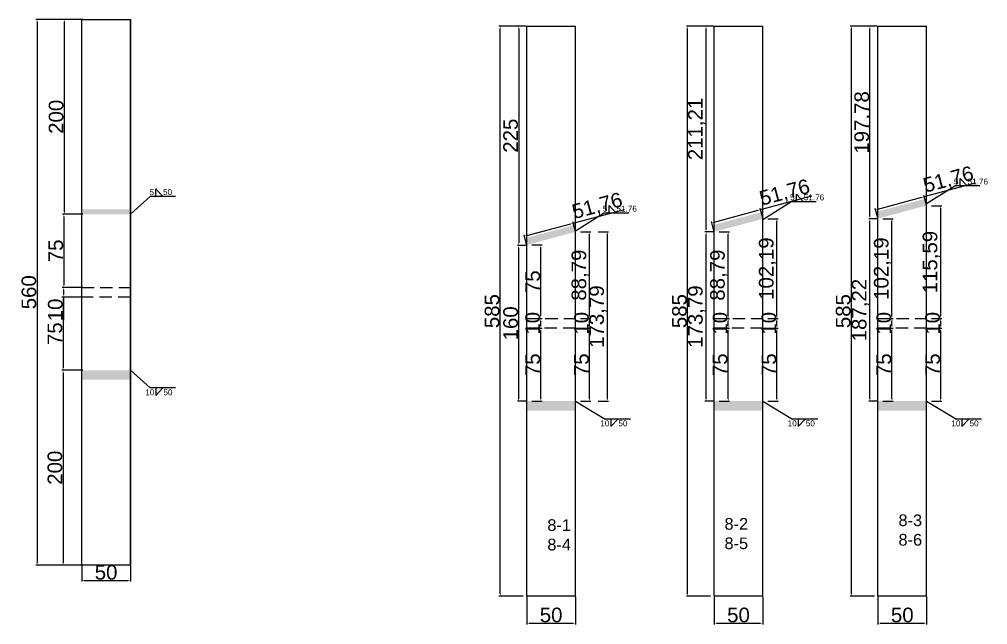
# Model space of a CAD drawing. Header units: millimetres. Extents: x 9380 to 24185, y -971 to 4358.
# Drawn here: x 15686 to 16679, y -308 to 313 of the extents above; entities that cross this region are included whole.
import ezdxf

# ---------------------------------------------------------------- set-up
doc = ezdxf.new("R2010")
doc.units = ezdxf.units.MM
doc.linetypes.add('DASHED', pattern=[19.05, 12.7, -6.35])
for name, color, linetype in [('尺寸标注', 6, 'Continuous'), ('标号', 4, 'Continuous'), ('焊缝', 250, 'Continuous')]:
    doc.layers.add(name, color=color, linetype=linetype)
doc.styles.get("Standard").update_dxf_attribs({"font": 'arial.ttf'})
doc.dimstyles.new('ISO-25-JHF', dxfattribs={"dimtxt": 15, "dimasz": 2.5, "dimexe": 1.25, "dimexo": 0.625, "dimtad": 1, "dimtxsty": 'Standard', "dimcen": 2.5, "dimadec": 0, "dimazin": 0, "dimtfac": 1, "dimtmove": 0, "dimatfit": 3, "dimfxl": 0, "dimarcsym": 0})

# ---------------------------------------------------------------- blocks, each defined once
blk = doc.blocks.new('*D801')
at = {"layer": 'Defpoints', "color": 0, "transparency": 16777216}
for p in [(15752.18, 313.27), (15732.43, 113.27), (15752.18, 113.27)]:
    blk.add_point(p, dxfattribs=at)
at = {"layer": '尺寸标注', "color": 0, "lineweight": -2, "transparency": 16777216}
for p, q in [((15751.55, 313.27), (15731.18, 313.27)), ((15732.43, 310.77), (15732.43, 115.77)), ((15751.55, 113.27), (15731.18, 113.27))]:
    blk.add_line(p, q, dxfattribs=at)
at = {"layer": '尺寸标注', "color": 0, "transparency": 16777216}
for points in [[(15732.02, 310.77), (15732.85, 310.77), (15732.43, 313.27)], [(15732.02, 115.77), (15732.85, 115.77), (15732.43, 113.27)]]:
    blk.add_solid(points, dxfattribs=at)
at = {"layer": '尺寸标注', "color": 0, "transparency": 16777216, "insert": (15724.15, 213.27), "char_height": 15, "attachment_point": 5, "rotation": 90}
blk.add_mtext('200', dxfattribs=at)
blk = doc.blocks.new('*D802')
at = {"layer": 'Defpoints', "color": 0, "transparency": 16777216}
for p in [(15752.18, 113.27), (15732.02, 38.27), (15752.18, 38.27)]:
    blk.add_point(p, dxfattribs=at)
at = {"layer": '尺寸标注', "color": 0, "lineweight": -2, "transparency": 16777216}
for p, q in [((15751.55, 113.27), (15730.77, 113.27)), ((15732.02, 110.77), (15732.02, 40.77)), ((15751.55, 38.27), (15730.77, 38.27))]:
    blk.add_line(p, q, dxfattribs=at)
at = {"layer": '尺寸标注', "color": 0, "transparency": 16777216}
for points in [[(15731.6, 110.77), (15732.43, 110.77), (15732.02, 113.27)], [(15731.6, 40.77), (15732.43, 40.77), (15732.02, 38.27)]]:
    blk.add_solid(points, dxfattribs=at)
at = {"layer": '尺寸标注', "color": 0, "transparency": 16777216, "insert": (15723.76, 75.77), "char_height": 15, "attachment_point": 5, "rotation": 90}
blk.add_mtext('75', dxfattribs=at)
blk = doc.blocks.new('*D803')
at = {"layer": 'Defpoints', "color": 0, "transparency": 16777216}
for p in [(15752.18, 38.27), (15731.6, 28.27), (15752.18, 28.27)]:
    blk.add_point(p, dxfattribs=at)
at = {"layer": '尺寸标注', "color": 0, "lineweight": -2, "transparency": 16777216}
for p, q in [((15751.55, 38.27), (15730.35, 38.27)), ((15731.6, 35.77), (15731.6, 30.77)), ((15751.55, 28.27), (15730.35, 28.27)), ((15731.6, 28.27), (15731.6, 4.49))]:
    blk.add_line(p, q, dxfattribs=at)
at = {"layer": '尺寸标注', "color": 0, "transparency": 16777216}
for points in [[(15731.18, 35.77), (15732.02, 35.77), (15731.6, 38.27)], [(15731.18, 30.77), (15732.02, 30.77), (15731.6, 28.27)]]:
    blk.add_solid(points, dxfattribs=at)
at = {"layer": '尺寸标注', "color": 0, "transparency": 16777216, "insert": (15723.32, 15.13), "char_height": 15, "attachment_point": 5, "rotation": 90}
blk.add_mtext('10', dxfattribs=at)
blk = doc.blocks.new('*D804')
at = {"layer": 'Defpoints', "color": 0, "transparency": 16777216}
for p in [(15752.18, 28.27), (15731.18, -46.73), (15752.18, -46.73)]:
    blk.add_point(p, dxfattribs=at)
at = {"layer": '尺寸标注', "color": 0, "lineweight": -2, "transparency": 16777216}
for p, q in [((15751.55, 28.27), (15729.93, 28.27)), ((15731.18, 25.77), (15731.18, -44.23)), ((15751.55, -46.73), (15729.93, -46.73))]:
    blk.add_line(p, q, dxfattribs=at)
at = {"layer": '尺寸标注', "color": 0, "transparency": 16777216}
for points in [[(15730.77, 25.77), (15731.6, 25.77), (15731.18, 28.27)], [(15730.77, -44.23), (15731.6, -44.23), (15731.18, -46.73)]]:
    blk.add_solid(points, dxfattribs=at)
at = {"layer": '尺寸标注', "color": 0, "transparency": 16777216, "insert": (15722.93, -9.23), "char_height": 15, "attachment_point": 5, "rotation": 90}
blk.add_mtext('75', dxfattribs=at)
blk = doc.blocks.new('*D805')
at = {"layer": 'Defpoints', "color": 0, "transparency": 16777216}
for p in [(15752.18, -46.73), (15731.18, -246.73), (15752.18, -246.73)]:
    blk.add_point(p, dxfattribs=at)
at = {"layer": '尺寸标注', "color": 0, "lineweight": -2, "transparency": 16777216}
for p, q in [((15751.55, -46.73), (15729.93, -46.73)), ((15731.18, -49.23), (15731.18, -244.23)), ((15751.55, -246.73), (15729.93, -246.73))]:
    blk.add_line(p, q, dxfattribs=at)
at = {"layer": '尺寸标注', "color": 0, "transparency": 16777216}
for points in [[(15730.77, -49.23), (15731.6, -49.23), (15731.18, -46.73)], [(15730.77, -244.23), (15731.6, -244.23), (15731.18, -246.73)]]:
    blk.add_solid(points, dxfattribs=at)
at = {"layer": '尺寸标注', "color": 0, "transparency": 16777216, "insert": (15722.9, -146.73), "char_height": 15, "attachment_point": 5, "rotation": 90}
blk.add_mtext('200', dxfattribs=at)
blk = doc.blocks.new('*D806')
at = {"layer": 'Defpoints', "color": 0, "transparency": 16777216}
for p in [(15752.18, 313.27), (15704.53, -246.73), (15752.18, -246.73)]:
    blk.add_point(p, dxfattribs=at)
at = {"layer": '尺寸标注', "color": 0, "lineweight": -2, "transparency": 16777216}
for p, q in [((15751.55, 313.27), (15703.28, 313.27)), ((15704.53, 310.77), (15704.53, -244.23)), ((15751.55, -246.73), (15703.28, -246.73))]:
    blk.add_line(p, q, dxfattribs=at)
at = {"layer": '尺寸标注', "color": 0, "transparency": 16777216}
for points in [[(15704.12, 310.77), (15704.95, 310.77), (15704.53, 313.27)], [(15704.12, -244.23), (15704.95, -244.23), (15704.53, -246.73)]]:
    blk.add_solid(points, dxfattribs=at)
at = {"layer": '尺寸标注', "color": 0, "transparency": 16777216, "insert": (15696.25, 33.27), "char_height": 15, "attachment_point": 5, "rotation": 90}
blk.add_mtext('560', dxfattribs=at)
blk = doc.blocks.new('*D807')
at = {"layer": 'Defpoints', "color": 0, "transparency": 16777216}
for p in [(15750.3, -246.73), (15800.3, -246.73), (15800.3, -262.37)]:
    blk.add_point(p, dxfattribs=at)
at = {"layer": '尺寸标注', "color": 0, "lineweight": -2, "transparency": 16777216}
for p, q in [((15750.3, -247.36), (15750.3, -263.62)), ((15800.3, -247.36), (15800.3, -263.62)), ((15752.8, -262.37), (15797.8, -262.37))]:
    blk.add_line(p, q, dxfattribs=at)
at = {"layer": '尺寸标注', "color": 0, "transparency": 16777216}
for points in [[(15752.8, -261.95), (15752.8, -262.79), (15750.3, -262.37)], [(15797.8, -261.95), (15797.8, -262.79), (15800.3, -262.37)]]:
    blk.add_solid(points, dxfattribs=at)
at = {"layer": '尺寸标注', "color": 0, "transparency": 16777216, "insert": (15775.3, -254.09), "char_height": 15, "attachment_point": 5}
blk.add_mtext('50', dxfattribs=at)
blk = doc.blocks.new('*D811')
at = {"layer": 'Defpoints', "color": 0, "transparency": 16777216}
for p in [(16453.06, 108.62), (16463.07, 108.62), (16453.06, 6.43)]:
    blk.add_point(p, dxfattribs=at)
at = {"layer": '尺寸标注', "color": 0, "lineweight": -2, "transparency": 16777216}
for p, q in [((16453.69, 108.62), (16464.32, 108.62)), ((16463.07, 8.93), (16463.07, 106.12)), ((16453.69, 6.43), (16464.32, 6.43))]:
    blk.add_line(p, q, dxfattribs=at)
at = {"layer": '尺寸标注', "color": 0, "transparency": 16777216}
for points in [[(16462.65, 106.12), (16463.49, 106.12), (16463.07, 108.62)], [(16462.65, 8.93), (16463.49, 8.93), (16463.07, 6.43)]]:
    blk.add_solid(points, dxfattribs=at)
at = {"layer": '尺寸标注', "color": 0, "transparency": 16777216, "insert": (16453.43, 57.52), "char_height": 15, "attachment_point": 5, "rotation": 90}
blk.add_mtext('102,19', dxfattribs=at)
blk = doc.blocks.new('*D812')
at = {"layer": 'Defpoints', "color": 0, "transparency": 16777216}
for p in [(16206.54, -278.57), (16256.54, -278.57), (16256.54, -306.16)]:
    blk.add_point(p, dxfattribs=at)
at = {"layer": '尺寸标注', "color": 0, "lineweight": -2, "transparency": 16777216}
for p, q in [((16206.54, -279.2), (16206.54, -307.41)), ((16256.54, -279.2), (16256.54, -307.41)), ((16209.04, -306.16), (16254.04, -306.16))]:
    blk.add_line(p, q, dxfattribs=at)
at = {"layer": '尺寸标注', "color": 0, "transparency": 16777216}
for points in [[(16209.04, -305.75), (16209.04, -306.58), (16206.54, -306.16)], [(16254.04, -305.75), (16254.04, -306.58), (16256.54, -306.16)]]:
    blk.add_solid(points, dxfattribs=at)
at = {"layer": '尺寸标注', "color": 0, "transparency": 16777216, "insert": (16231.54, -297.88), "char_height": 15, "attachment_point": 5}
blk.add_mtext('50', dxfattribs=at)
blk = doc.blocks.new('*D813')
at = {"layer": 'Defpoints', "color": 0, "transparency": 16777216}
for p in [(16179.34, 306.43), (16203.6, 306.43), (16203.6, -278.57)]:
    blk.add_point(p, dxfattribs=at)
at = {"layer": '尺寸标注', "color": 0, "lineweight": -2, "transparency": 16777216}
for p, q in [((16202.98, 306.43), (16178.09, 306.43)), ((16179.34, -276.07), (16179.34, 303.93)), ((16202.98, -278.57), (16178.09, -278.57))]:
    blk.add_line(p, q, dxfattribs=at)
at = {"layer": '尺寸标注', "color": 0, "transparency": 16777216}
for points in [[(16178.93, 303.93), (16179.76, 303.93), (16179.34, 306.43)], [(16178.93, -276.07), (16179.76, -276.07), (16179.34, -278.57)]]:
    blk.add_solid(points, dxfattribs=at)
at = {"layer": '尺寸标注', "color": 0, "transparency": 16777216, "insert": (16171.06, 13.93), "char_height": 15, "attachment_point": 5, "rotation": 90}
blk.add_mtext('585', dxfattribs=at)
blk = doc.blocks.new('*D814')
at = {"layer": 'Defpoints', "color": 0, "transparency": 16777216}
for p in [(16210.98, 81.83), (16220.99, 81.83), (16210.98, 6.43)]:
    blk.add_point(p, dxfattribs=at)
at = {"layer": '尺寸标注', "color": 0, "lineweight": -2, "transparency": 16777216}
for p, q in [((16211.6, 81.83), (16222.24, 81.83)), ((16220.99, 8.93), (16220.99, 79.33)), ((16211.6, 6.43), (16222.24, 6.43))]:
    blk.add_line(p, q, dxfattribs=at)
at = {"layer": '尺寸标注', "color": 0, "transparency": 16777216}
for points in [[(16220.57, 79.33), (16221.41, 79.33), (16220.99, 81.83)], [(16220.57, 8.93), (16221.41, 8.93), (16220.99, 6.43)]]:
    blk.add_solid(points, dxfattribs=at)
at = {"layer": '尺寸标注', "color": 0, "transparency": 16777216, "insert": (16212.74, 44.13), "char_height": 15, "attachment_point": 5, "rotation": 90}
blk.add_mtext('75', dxfattribs=at)
blk = doc.blocks.new('*D815')
at = {"layer": 'Defpoints', "color": 0, "transparency": 16777216}
for p in [(16260.98, 95.22), (16270.99, 95.22), (16260.98, 6.43)]:
    blk.add_point(p, dxfattribs=at)
at = {"layer": '尺寸标注', "color": 0, "lineweight": -2, "transparency": 16777216}
for p, q in [((16261.6, 95.22), (16272.24, 95.22)), ((16270.99, 8.93), (16270.99, 92.72)), ((16261.6, 6.43), (16272.24, 6.43))]:
    blk.add_line(p, q, dxfattribs=at)
at = {"layer": '尺寸标注', "color": 0, "transparency": 16777216}
for points in [[(16270.57, 92.72), (16271.41, 92.72), (16270.99, 95.22)], [(16270.57, 8.93), (16271.41, 8.93), (16270.99, 6.43)]]:
    blk.add_solid(points, dxfattribs=at)
at = {"layer": '尺寸标注', "color": 0, "transparency": 16777216, "insert": (16261.35, 50.83), "char_height": 15, "attachment_point": 5, "rotation": 90}
blk.add_mtext('88,79', dxfattribs=at)
blk = doc.blocks.new('*D816')
at = {"layer": 'Defpoints', "color": 0, "transparency": 16777216}
for p in [(16254.11, 104.29), (16256.54, 95.22), (16206.54, 81.83)]:
    blk.add_point(p, dxfattribs=at)
at = {"layer": '尺寸标注', "color": 0, "lineweight": -2, "transparency": 16777216}
for p, q in [((16254.11, 104.29), (16306.61, 118.36)), ((16206.52, 91.54), (16251.69, 103.64)), ((16256.38, 95.83), (16253.78, 105.5)), ((16206.38, 82.43), (16203.78, 92.1))]:
    blk.add_line(p, q, dxfattribs=at)
at = {"layer": '尺寸标注', "color": 0, "transparency": 16777216}
for points in [[(16251.59, 104.05), (16251.8, 103.24), (16254.11, 104.29)], [(16206.42, 91.94), (16206.63, 91.14), (16204.11, 90.89)]]:
    blk.add_solid(points, dxfattribs=at)
at = {"layer": '尺寸标注', "color": 0, "transparency": 16777216, "insert": (16279.07, 120.96), "char_height": 15, "attachment_point": 5, "rotation": 15}
blk.add_mtext('51,76', dxfattribs=at)
blk = doc.blocks.new('*D817')
at = {"layer": 'Defpoints', "color": 0, "transparency": 16777216}
for p in [(16210.98, -3.57), (16220.99, -3.57), (16210.98, -78.57)]:
    blk.add_point(p, dxfattribs=at)
at = {"layer": '尺寸标注', "color": 0, "lineweight": -2, "transparency": 16777216}
for p, q in [((16211.6, -3.57), (16222.24, -3.57)), ((16220.99, -76.07), (16220.99, -6.07)), ((16211.6, -78.57), (16222.24, -78.57))]:
    blk.add_line(p, q, dxfattribs=at)
at = {"layer": '尺寸标注', "color": 0, "transparency": 16777216}
for points in [[(16220.57, -6.07), (16221.41, -6.07), (16220.99, -3.57)], [(16220.57, -76.07), (16221.41, -76.07), (16220.99, -78.57)]]:
    blk.add_solid(points, dxfattribs=at)
at = {"layer": '尺寸标注', "color": 0, "transparency": 16777216, "insert": (16212.74, -41.07), "char_height": 15, "attachment_point": 5, "rotation": 90}
blk.add_mtext('75', dxfattribs=at)
blk = doc.blocks.new('*D818')
at = {"layer": 'Defpoints', "color": 0, "transparency": 16777216}
for p in [(16210.98, 6.43), (16220.99, 6.43), (16210.98, -3.57)]:
    blk.add_point(p, dxfattribs=at)
at = {"layer": '尺寸标注', "color": 0, "lineweight": -2, "transparency": 16777216}
for p, q in [((16211.6, 6.43), (16222.24, 6.43)), ((16220.99, -1.07), (16220.99, 3.93)), ((16211.6, -3.57), (16222.24, -3.57))]:
    blk.add_line(p, q, dxfattribs=at)
at = {"layer": '尺寸标注', "color": 0, "transparency": 16777216}
for points in [[(16220.57, 3.93), (16221.41, 3.93), (16220.99, 6.43)], [(16220.57, -1.07), (16221.41, -1.07), (16220.99, -3.57)]]:
    blk.add_solid(points, dxfattribs=at)
at = {"layer": '尺寸标注', "color": 0, "transparency": 16777216, "insert": (16212.7, 1.43), "char_height": 15, "attachment_point": 5, "rotation": 90}
blk.add_mtext('10', dxfattribs=at)
blk = doc.blocks.new('*D819')
at = {"layer": 'Defpoints', "color": 0, "transparency": 16777216}
for p in [(16260.98, -3.57), (16270.99, -3.57), (16260.98, -78.57)]:
    blk.add_point(p, dxfattribs=at)
at = {"layer": '尺寸标注', "color": 0, "lineweight": -2, "transparency": 16777216}
for p, q in [((16261.6, -3.57), (16272.24, -3.57)), ((16270.99, -76.07), (16270.99, -6.07)), ((16261.6, -78.57), (16272.24, -78.57))]:
    blk.add_line(p, q, dxfattribs=at)
at = {"layer": '尺寸标注', "color": 0, "transparency": 16777216}
for points in [[(16270.57, -6.07), (16271.41, -6.07), (16270.99, -3.57)], [(16270.57, -76.07), (16271.41, -76.07), (16270.99, -78.57)]]:
    blk.add_solid(points, dxfattribs=at)
at = {"layer": '尺寸标注', "color": 0, "transparency": 16777216, "insert": (16262.74, -41.07), "char_height": 15, "attachment_point": 5, "rotation": 90}
blk.add_mtext('75', dxfattribs=at)
blk = doc.blocks.new('*D820')
at = {"layer": 'Defpoints', "color": 0, "transparency": 16777216}
for p in [(16260.98, 6.43), (16270.99, 6.43), (16260.98, -3.57)]:
    blk.add_point(p, dxfattribs=at)
at = {"layer": '尺寸标注', "color": 0, "lineweight": -2, "transparency": 16777216}
for p, q in [((16261.6, 6.43), (16272.24, 6.43)), ((16270.99, -1.07), (16270.99, 3.93)), ((16261.6, -3.57), (16272.24, -3.57))]:
    blk.add_line(p, q, dxfattribs=at)
at = {"layer": '尺寸标注', "color": 0, "transparency": 16777216}
for points in [[(16270.57, 3.93), (16271.41, 3.93), (16270.99, 6.43)], [(16270.57, -1.07), (16271.41, -1.07), (16270.99, -3.57)]]:
    blk.add_solid(points, dxfattribs=at)
at = {"layer": '尺寸标注', "color": 0, "transparency": 16777216, "insert": (16262.7, 1.43), "char_height": 15, "attachment_point": 5, "rotation": 90}
blk.add_mtext('10', dxfattribs=at)
blk = doc.blocks.new('*D955')
at = {"layer": 'Defpoints', "color": 0, "transparency": 16777216}
for p in [(16206.54, 306.43), (16198.36, 81.4), (16206.54, 81.4)]:
    blk.add_point(p, dxfattribs=at)
at = {"layer": '尺寸标注', "color": 0, "lineweight": -2, "transparency": 16777216}
for p, q in [((16205.91, 306.43), (16197.11, 306.43)), ((16198.36, 303.93), (16198.36, 83.9)), ((16205.91, 81.4), (16197.11, 81.4))]:
    blk.add_line(p, q, dxfattribs=at)
at = {"layer": '尺寸标注', "color": 0, "transparency": 16777216}
for points in [[(16197.94, 303.93), (16198.78, 303.93), (16198.36, 306.43)], [(16197.94, 83.9), (16198.78, 83.9), (16198.36, 81.4)]]:
    blk.add_solid(points, dxfattribs=at)
at = {"layer": '尺寸标注', "color": 0, "transparency": 16777216, "insert": (16190.08, 193.91), "char_height": 15, "attachment_point": 5, "rotation": 90}
blk.add_mtext('225', dxfattribs=at)
blk = doc.blocks.new('*D821')
at = {"layer": 'Defpoints', "color": 0, "transparency": 16777216}
for p in [(16198.36, 81.4), (16206.54, 81.4), (16206.54, -78.6)]:
    blk.add_point(p, dxfattribs=at)
at = {"layer": '尺寸标注', "color": 0, "lineweight": -2, "transparency": 16777216}
for p, q in [((16205.91, 81.4), (16197.11, 81.4)), ((16198.36, -76.1), (16198.36, 78.9)), ((16205.91, -78.6), (16197.11, -78.6))]:
    blk.add_line(p, q, dxfattribs=at)
at = {"layer": '尺寸标注', "color": 0, "transparency": 16777216}
for points in [[(16197.94, 78.9), (16198.78, 78.9), (16198.36, 81.4)], [(16197.94, -76.1), (16198.78, -76.1), (16198.36, -78.6)]]:
    blk.add_solid(points, dxfattribs=at)
at = {"layer": '尺寸标注', "color": 0, "transparency": 16777216, "insert": (16190.08, 1.4), "char_height": 15, "attachment_point": 5, "rotation": 90}
blk.add_mtext('160', dxfattribs=at)
blk = doc.blocks.new('*D822')
at = {"layer": 'Defpoints', "color": 0, "transparency": 16777216}
for p in [(16398.62, -278.57), (16448.62, -278.57), (16448.62, -306.16)]:
    blk.add_point(p, dxfattribs=at)
at = {"layer": '尺寸标注', "color": 0, "lineweight": -2, "transparency": 16777216}
for p, q in [((16398.62, -279.2), (16398.62, -307.41)), ((16448.62, -279.2), (16448.62, -307.41)), ((16401.12, -306.16), (16446.12, -306.16))]:
    blk.add_line(p, q, dxfattribs=at)
at = {"layer": '尺寸标注', "color": 0, "transparency": 16777216}
for points in [[(16401.12, -305.75), (16401.12, -306.58), (16398.62, -306.16)], [(16446.12, -305.75), (16446.12, -306.58), (16448.62, -306.16)]]:
    blk.add_solid(points, dxfattribs=at)
at = {"layer": '尺寸标注', "color": 0, "transparency": 16777216, "insert": (16423.62, -297.88), "char_height": 15, "attachment_point": 5}
blk.add_mtext('50', dxfattribs=at)
blk = doc.blocks.new('*D823')
at = {"layer": 'Defpoints', "color": 0, "transparency": 16777216}
for p in [(16371.43, 306.43), (16395.69, 306.43), (16395.69, -278.57)]:
    blk.add_point(p, dxfattribs=at)
at = {"layer": '尺寸标注', "color": 0, "lineweight": -2, "transparency": 16777216}
for p, q in [((16395.06, 306.43), (16370.18, 306.43)), ((16371.43, -276.07), (16371.43, 303.93)), ((16395.06, -278.57), (16370.18, -278.57))]:
    blk.add_line(p, q, dxfattribs=at)
at = {"layer": '尺寸标注', "color": 0, "transparency": 16777216}
for points in [[(16371.01, 303.93), (16371.84, 303.93), (16371.43, 306.43)], [(16371.01, -276.07), (16371.84, -276.07), (16371.43, -278.57)]]:
    blk.add_solid(points, dxfattribs=at)
at = {"layer": '尺寸标注', "color": 0, "transparency": 16777216, "insert": (16363.14, 13.93), "char_height": 15, "attachment_point": 5, "rotation": 90}
blk.add_mtext('585', dxfattribs=at)
blk = doc.blocks.new('*D824')
at = {"layer": 'Defpoints', "color": 0, "transparency": 16777216}
for p in [(16403.06, 95.22), (16413.07, 95.22), (16403.06, 6.43)]:
    blk.add_point(p, dxfattribs=at)
at = {"layer": '尺寸标注', "color": 0, "lineweight": -2, "transparency": 16777216}
for p, q in [((16403.69, 95.22), (16414.32, 95.22)), ((16413.07, 8.93), (16413.07, 92.72)), ((16403.69, 6.43), (16414.32, 6.43))]:
    blk.add_line(p, q, dxfattribs=at)
at = {"layer": '尺寸标注', "color": 0, "transparency": 16777216}
for points in [[(16412.65, 92.72), (16413.49, 92.72), (16413.07, 95.22)], [(16412.65, 8.93), (16413.49, 8.93), (16413.07, 6.43)]]:
    blk.add_solid(points, dxfattribs=at)
at = {"layer": '尺寸标注', "color": 0, "transparency": 16777216, "insert": (16403.43, 50.83), "char_height": 15, "attachment_point": 5, "rotation": 90}
blk.add_mtext('88,79', dxfattribs=at)
blk = doc.blocks.new('*D825')
at = {"layer": 'Defpoints', "color": 0, "transparency": 16777216}
for p in [(16403.06, -3.57), (16413.07, -3.57), (16403.06, -78.57)]:
    blk.add_point(p, dxfattribs=at)
at = {"layer": '尺寸标注', "color": 0, "lineweight": -2, "transparency": 16777216}
for p, q in [((16403.69, -3.57), (16414.32, -3.57)), ((16413.07, -76.07), (16413.07, -6.07)), ((16403.69, -78.57), (16414.32, -78.57))]:
    blk.add_line(p, q, dxfattribs=at)
at = {"layer": '尺寸标注', "color": 0, "transparency": 16777216}
for points in [[(16412.65, -6.07), (16413.49, -6.07), (16413.07, -3.57)], [(16412.65, -76.07), (16413.49, -76.07), (16413.07, -78.57)]]:
    blk.add_solid(points, dxfattribs=at)
at = {"layer": '尺寸标注', "color": 0, "transparency": 16777216, "insert": (16404.82, -41.07), "char_height": 15, "attachment_point": 5, "rotation": 90}
blk.add_mtext('75', dxfattribs=at)
blk = doc.blocks.new('*D826')
at = {"layer": 'Defpoints', "color": 0, "transparency": 16777216}
for p in [(16403.06, 6.43), (16413.07, 6.43), (16403.06, -3.57)]:
    blk.add_point(p, dxfattribs=at)
at = {"layer": '尺寸标注', "color": 0, "lineweight": -2, "transparency": 16777216}
for p, q in [((16403.69, 6.43), (16414.32, 6.43)), ((16413.07, -1.07), (16413.07, 3.93)), ((16403.69, -3.57), (16414.32, -3.57))]:
    blk.add_line(p, q, dxfattribs=at)
at = {"layer": '尺寸标注', "color": 0, "transparency": 16777216}
for points in [[(16412.65, 3.93), (16413.49, 3.93), (16413.07, 6.43)], [(16412.65, -1.07), (16413.49, -1.07), (16413.07, -3.57)]]:
    blk.add_solid(points, dxfattribs=at)
at = {"layer": '尺寸标注', "color": 0, "transparency": 16777216, "insert": (16404.79, 1.43), "char_height": 15, "attachment_point": 5, "rotation": 90}
blk.add_mtext('10', dxfattribs=at)
blk = doc.blocks.new('*D827')
at = {"layer": 'Defpoints', "color": 0, "transparency": 16777216}
for p in [(16453.06, -3.57), (16463.07, -3.57), (16453.06, -78.57)]:
    blk.add_point(p, dxfattribs=at)
at = {"layer": '尺寸标注', "color": 0, "lineweight": -2, "transparency": 16777216}
for p, q in [((16453.69, -3.57), (16464.32, -3.57)), ((16463.07, -76.07), (16463.07, -6.07)), ((16453.69, -78.57), (16464.32, -78.57))]:
    blk.add_line(p, q, dxfattribs=at)
at = {"layer": '尺寸标注', "color": 0, "transparency": 16777216}
for points in [[(16462.65, -6.07), (16463.49, -6.07), (16463.07, -3.57)], [(16462.65, -76.07), (16463.49, -76.07), (16463.07, -78.57)]]:
    blk.add_solid(points, dxfattribs=at)
at = {"layer": '尺寸标注', "color": 0, "transparency": 16777216, "insert": (16454.82, -41.07), "char_height": 15, "attachment_point": 5, "rotation": 90}
blk.add_mtext('75', dxfattribs=at)
blk = doc.blocks.new('*D828')
at = {"layer": 'Defpoints', "color": 0, "transparency": 16777216}
for p in [(16453.06, 6.43), (16463.07, 6.43), (16453.06, -3.57)]:
    blk.add_point(p, dxfattribs=at)
at = {"layer": '尺寸标注', "color": 0, "lineweight": -2, "transparency": 16777216}
for p, q in [((16453.69, 6.43), (16464.32, 6.43)), ((16463.07, -1.07), (16463.07, 3.93)), ((16453.69, -3.57), (16464.32, -3.57))]:
    blk.add_line(p, q, dxfattribs=at)
at = {"layer": '尺寸标注', "color": 0, "transparency": 16777216}
for points in [[(16462.65, 3.93), (16463.49, 3.93), (16463.07, 6.43)], [(16462.65, -1.07), (16463.49, -1.07), (16463.07, -3.57)]]:
    blk.add_solid(points, dxfattribs=at)
at = {"layer": '尺寸标注', "color": 0, "transparency": 16777216, "insert": (16454.79, 1.43), "char_height": 15, "attachment_point": 5, "rotation": 90}
blk.add_mtext('10', dxfattribs=at)
blk = doc.blocks.new('*D829')
at = {"layer": 'Defpoints', "color": 0, "transparency": 16777216}
for p in [(16390.44, 95.18), (16398.62, 95.18), (16398.62, -78.6)]:
    blk.add_point(p, dxfattribs=at)
at = {"layer": '尺寸标注', "color": 0, "lineweight": -2, "transparency": 16777216}
for p, q in [((16398, 95.18), (16389.19, 95.18)), ((16390.44, -76.1), (16390.44, 92.68)), ((16398, -78.6), (16389.19, -78.6))]:
    blk.add_line(p, q, dxfattribs=at)
at = {"layer": '尺寸标注', "color": 0, "transparency": 16777216}
for points in [[(16390.03, 92.68), (16390.86, 92.68), (16390.44, 95.18)], [(16390.03, -76.1), (16390.86, -76.1), (16390.44, -78.6)]]:
    blk.add_solid(points, dxfattribs=at)
at = {"layer": '尺寸标注', "color": 0, "transparency": 16777216, "insert": (16380.8, 8.29), "char_height": 15, "attachment_point": 5, "rotation": 90}
blk.add_mtext('173,79', dxfattribs=at)
blk = doc.blocks.new('*D830')
at = {"layer": 'Defpoints', "color": 0, "transparency": 16777216}
for p in [(16566.51, -278.57), (16616.51, -278.57), (16616.51, -306.16)]:
    blk.add_point(p, dxfattribs=at)
at = {"layer": '尺寸标注', "color": 0, "lineweight": -2, "transparency": 16777216}
for p, q in [((16566.51, -279.2), (16566.51, -307.41)), ((16616.51, -279.2), (16616.51, -307.41)), ((16569.01, -306.16), (16614.01, -306.16))]:
    blk.add_line(p, q, dxfattribs=at)
at = {"layer": '尺寸标注', "color": 0, "transparency": 16777216}
for points in [[(16569.01, -305.75), (16569.01, -306.58), (16566.51, -306.16)], [(16614.01, -305.75), (16614.01, -306.58), (16616.51, -306.16)]]:
    blk.add_solid(points, dxfattribs=at)
at = {"layer": '尺寸标注', "color": 0, "transparency": 16777216, "insert": (16591.51, -297.88), "char_height": 15, "attachment_point": 5}
blk.add_mtext('50', dxfattribs=at)
blk = doc.blocks.new('*D831')
at = {"layer": 'Defpoints', "color": 0, "transparency": 16777216}
for p in [(16539.31, 306.43), (16563.57, 306.43), (16563.57, -278.57)]:
    blk.add_point(p, dxfattribs=at)
at = {"layer": '尺寸标注', "color": 0, "lineweight": -2, "transparency": 16777216}
for p, q in [((16562.95, 306.43), (16538.06, 306.43)), ((16539.31, -276.07), (16539.31, 303.93)), ((16562.95, -278.57), (16538.06, -278.57))]:
    blk.add_line(p, q, dxfattribs=at)
at = {"layer": '尺寸标注', "color": 0, "transparency": 16777216}
for points in [[(16538.9, 303.93), (16539.73, 303.93), (16539.31, 306.43)], [(16538.9, -276.07), (16539.73, -276.07), (16539.31, -278.57)]]:
    blk.add_solid(points, dxfattribs=at)
at = {"layer": '尺寸标注', "color": 0, "transparency": 16777216, "insert": (16531.03, 13.93), "char_height": 15, "attachment_point": 5, "rotation": 90}
blk.add_mtext('585', dxfattribs=at)
blk = doc.blocks.new('*D832')
at = {"layer": 'Defpoints', "color": 0, "transparency": 16777216}
for p in [(16614.08, 131.36), (16616.51, 122.29), (16566.51, 108.89)]:
    blk.add_point(p, dxfattribs=at)
at = {"layer": '尺寸标注', "color": 0, "lineweight": -2, "transparency": 16777216}
for p, q in [((16614.08, 131.36), (16666.58, 145.43)), ((16566.49, 118.61), (16611.66, 130.71)), ((16616.34, 122.89), (16613.75, 132.57)), ((16566.34, 109.5), (16563.75, 119.17))]:
    blk.add_line(p, q, dxfattribs=at)
at = {"layer": '尺寸标注', "color": 0, "transparency": 16777216}
for points in [[(16611.55, 131.11), (16611.77, 130.31), (16614.08, 131.36)], [(16566.38, 119.01), (16566.6, 118.21), (16564.08, 117.96)]]:
    blk.add_solid(points, dxfattribs=at)
at = {"layer": '尺寸标注', "color": 0, "transparency": 16777216, "insert": (16639.04, 148.03), "char_height": 15, "attachment_point": 5, "rotation": 15}
blk.add_mtext('51,76', dxfattribs=at)
blk = doc.blocks.new('*D833')
at = {"layer": 'Defpoints', "color": 0, "transparency": 16777216}
for p in [(16570.95, -3.57), (16580.96, -3.57), (16570.95, -78.57)]:
    blk.add_point(p, dxfattribs=at)
at = {"layer": '尺寸标注', "color": 0, "lineweight": -2, "transparency": 16777216}
for p, q in [((16571.57, -3.57), (16582.21, -3.57)), ((16580.96, -76.07), (16580.96, -6.07)), ((16571.57, -78.57), (16582.21, -78.57))]:
    blk.add_line(p, q, dxfattribs=at)
at = {"layer": '尺寸标注', "color": 0, "transparency": 16777216}
for points in [[(16580.54, -6.07), (16581.37, -6.07), (16580.96, -3.57)], [(16580.54, -76.07), (16581.37, -76.07), (16580.96, -78.57)]]:
    blk.add_solid(points, dxfattribs=at)
at = {"layer": '尺寸标注', "color": 0, "transparency": 16777216, "insert": (16572.7, -41.07), "char_height": 15, "attachment_point": 5, "rotation": 90}
blk.add_mtext('75', dxfattribs=at)
blk = doc.blocks.new('*D834')
at = {"layer": 'Defpoints', "color": 0, "transparency": 16777216}
for p in [(16570.95, 6.43), (16580.96, 6.43), (16570.95, -3.57)]:
    blk.add_point(p, dxfattribs=at)
at = {"layer": '尺寸标注', "color": 0, "lineweight": -2, "transparency": 16777216}
for p, q in [((16571.57, 6.43), (16582.21, 6.43)), ((16580.96, -1.07), (16580.96, 3.93)), ((16571.57, -3.57), (16582.21, -3.57))]:
    blk.add_line(p, q, dxfattribs=at)
at = {"layer": '尺寸标注', "color": 0, "transparency": 16777216}
for points in [[(16580.54, 3.93), (16581.37, 3.93), (16580.96, 6.43)], [(16580.54, -1.07), (16581.37, -1.07), (16580.96, -3.57)]]:
    blk.add_solid(points, dxfattribs=at)
at = {"layer": '尺寸标注', "color": 0, "transparency": 16777216, "insert": (16572.67, 1.43), "char_height": 15, "attachment_point": 5, "rotation": 90}
blk.add_mtext('10', dxfattribs=at)
blk = doc.blocks.new('*D835')
at = {"layer": 'Defpoints', "color": 0, "transparency": 16777216}
for p in [(16620.95, -3.57), (16630.96, -3.57), (16620.95, -78.57)]:
    blk.add_point(p, dxfattribs=at)
at = {"layer": '尺寸标注', "color": 0, "lineweight": -2, "transparency": 16777216}
for p, q in [((16621.57, -3.57), (16632.21, -3.57)), ((16630.96, -76.07), (16630.96, -6.07)), ((16621.57, -78.57), (16632.21, -78.57))]:
    blk.add_line(p, q, dxfattribs=at)
at = {"layer": '尺寸标注', "color": 0, "transparency": 16777216}
for points in [[(16630.54, -6.07), (16631.37, -6.07), (16630.96, -3.57)], [(16630.54, -76.07), (16631.37, -76.07), (16630.96, -78.57)]]:
    blk.add_solid(points, dxfattribs=at)
at = {"layer": '尺寸标注', "color": 0, "transparency": 16777216, "insert": (16622.7, -41.07), "char_height": 15, "attachment_point": 5, "rotation": 90}
blk.add_mtext('75', dxfattribs=at)
blk = doc.blocks.new('*D836')
at = {"layer": 'Defpoints', "color": 0, "transparency": 16777216}
for p in [(16620.95, 6.43), (16630.96, 6.43), (16620.95, -3.57)]:
    blk.add_point(p, dxfattribs=at)
at = {"layer": '尺寸标注', "color": 0, "lineweight": -2, "transparency": 16777216}
for p, q in [((16621.57, 6.43), (16632.21, 6.43)), ((16630.96, -1.07), (16630.96, 3.93)), ((16621.57, -3.57), (16632.21, -3.57))]:
    blk.add_line(p, q, dxfattribs=at)
at = {"layer": '尺寸标注', "color": 0, "transparency": 16777216}
for points in [[(16630.54, 3.93), (16631.37, 3.93), (16630.96, 6.43)], [(16630.54, -1.07), (16631.37, -1.07), (16630.96, -3.57)]]:
    blk.add_solid(points, dxfattribs=at)
at = {"layer": '尺寸标注', "color": 0, "transparency": 16777216, "insert": (16622.67, 1.43), "char_height": 15, "attachment_point": 5, "rotation": 90}
blk.add_mtext('10', dxfattribs=at)
blk = doc.blocks.new('*D837')
at = {"layer": 'Defpoints', "color": 0, "transparency": 16777216}
for p in [(16558.33, 108.62), (16566.51, 108.62), (16566.51, -78.6)]:
    blk.add_point(p, dxfattribs=at)
at = {"layer": '尺寸标注', "color": 0, "lineweight": -2, "transparency": 16777216}
for p, q in [((16565.88, 108.62), (16557.08, 108.62)), ((16558.33, -76.1), (16558.33, 106.12)), ((16565.88, -78.6), (16557.08, -78.6))]:
    blk.add_line(p, q, dxfattribs=at)
at = {"layer": '尺寸标注', "color": 0, "transparency": 16777216}
for points in [[(16557.91, 106.12), (16558.75, 106.12), (16558.33, 108.62)], [(16557.91, -76.1), (16558.75, -76.1), (16558.33, -78.6)]]:
    blk.add_solid(points, dxfattribs=at)
at = {"layer": '尺寸标注', "color": 0, "transparency": 16777216, "insert": (16548.69, 15.01), "char_height": 15, "attachment_point": 5, "rotation": 90}
blk.add_mtext('187,22', dxfattribs=at)
blk = doc.blocks.new('*D838')
at = {"layer": 'Defpoints', "color": 0, "transparency": 16777216}
for p in [(16279.18, 95.22), (16289.19, 95.22), (16279.18, -78.57)]:
    blk.add_point(p, dxfattribs=at)
at = {"layer": '尺寸标注', "color": 0, "lineweight": -2, "transparency": 16777216}
for p, q in [((16279.8, 95.22), (16290.44, 95.22)), ((16289.19, -76.07), (16289.19, 92.72)), ((16279.8, -78.57), (16290.44, -78.57))]:
    blk.add_line(p, q, dxfattribs=at)
at = {"layer": '尺寸标注', "color": 0, "transparency": 16777216}
for points in [[(16288.77, 92.72), (16289.61, 92.72), (16289.19, 95.22)], [(16288.77, -76.07), (16289.61, -76.07), (16289.19, -78.57)]]:
    blk.add_solid(points, dxfattribs=at)
at = {"layer": '尺寸标注', "color": 0, "transparency": 16777216, "insert": (16279.55, 8.33), "char_height": 15, "attachment_point": 5, "rotation": 90}
blk.add_mtext('173,79', dxfattribs=at)
blk = doc.blocks.new('*D839')
at = {"layer": 'Defpoints', "color": 0, "transparency": 16777216}
for p in [(16446.19, 118.02), (16448.62, 108.95), (16398.62, 95.56)]:
    blk.add_point(p, dxfattribs=at)
at = {"layer": '尺寸标注', "color": 0, "lineweight": -2, "transparency": 16777216}
for p, q in [((16446.19, 118.02), (16498.7, 132.09)), ((16448.46, 109.56), (16445.87, 119.23)), ((16398.61, 105.27), (16443.78, 117.37)), ((16398.46, 96.16), (16395.87, 105.83))]:
    blk.add_line(p, q, dxfattribs=at)
at = {"layer": '尺寸标注', "color": 0, "transparency": 16777216}
for points in [[(16443.67, 117.78), (16443.88, 116.97), (16446.19, 118.02)], [(16398.5, 105.67), (16398.71, 104.87), (16396.19, 104.62)]]:
    blk.add_solid(points, dxfattribs=at)
at = {"layer": '尺寸标注', "color": 0, "transparency": 16777216, "insert": (16471.16, 134.69), "char_height": 15, "attachment_point": 5, "rotation": 15}
blk.add_mtext('51,76', dxfattribs=at)
blk = doc.blocks.new('*D840')
at = {"layer": 'Defpoints', "color": 0, "transparency": 16777216}
for p in [(16570.95, 108.62), (16580.96, 108.62), (16570.95, 6.43)]:
    blk.add_point(p, dxfattribs=at)
at = {"layer": '尺寸标注', "color": 0, "lineweight": -2, "transparency": 16777216}
for p, q in [((16571.57, 108.62), (16582.21, 108.62)), ((16580.96, 8.93), (16580.96, 106.12)), ((16571.57, 6.43), (16582.21, 6.43))]:
    blk.add_line(p, q, dxfattribs=at)
at = {"layer": '尺寸标注', "color": 0, "transparency": 16777216}
for points in [[(16580.54, 106.12), (16581.37, 106.12), (16580.96, 108.62)], [(16580.54, 8.93), (16581.37, 8.93), (16580.96, 6.43)]]:
    blk.add_solid(points, dxfattribs=at)
at = {"layer": '尺寸标注', "color": 0, "transparency": 16777216, "insert": (16571.32, 57.52), "char_height": 15, "attachment_point": 5, "rotation": 90}
blk.add_mtext('102,19', dxfattribs=at)
blk = doc.blocks.new('*D841')
at = {"layer": 'Defpoints', "color": 0, "transparency": 16777216}
for p in [(16620.95, 122.02), (16630.96, 122.02), (16620.95, 6.43)]:
    blk.add_point(p, dxfattribs=at)
at = {"layer": '尺寸标注', "color": 0, "lineweight": -2, "transparency": 16777216}
for p, q in [((16621.57, 122.02), (16632.21, 122.02)), ((16630.96, 8.93), (16630.96, 119.52)), ((16621.57, 6.43), (16632.21, 6.43))]:
    blk.add_line(p, q, dxfattribs=at)
at = {"layer": '尺寸标注', "color": 0, "transparency": 16777216}
for points in [[(16630.54, 119.52), (16631.37, 119.52), (16630.96, 122.02)], [(16630.54, 8.93), (16631.37, 8.93), (16630.96, 6.43)]]:
    blk.add_solid(points, dxfattribs=at)
at = {"layer": '尺寸标注', "color": 0, "transparency": 16777216, "insert": (16621.32, 64.22), "char_height": 15, "attachment_point": 5, "rotation": 90}
blk.add_mtext('115,59', dxfattribs=at)
blk = doc.blocks.new('*D958')
at = {"layer": 'Defpoints', "color": 0, "transparency": 16777216}
for p in [(16390.44, 306.43), (16398.62, 306.43), (16398.62, 95.18)]:
    blk.add_point(p, dxfattribs=at)
at = {"layer": '尺寸标注', "color": 0, "lineweight": -2, "transparency": 16777216}
for p, q in [((16398, 306.43), (16389.19, 306.43)), ((16390.44, 97.68), (16390.44, 303.93)), ((16398, 95.18), (16389.19, 95.18))]:
    blk.add_line(p, q, dxfattribs=at)
at = {"layer": '尺寸标注', "color": 0, "transparency": 16777216}
for points in [[(16390.03, 303.93), (16390.86, 303.93), (16390.44, 306.43)], [(16390.03, 97.68), (16390.86, 97.68), (16390.44, 95.18)]]:
    blk.add_solid(points, dxfattribs=at)
at = {"layer": '尺寸标注', "color": 0, "transparency": 16777216, "insert": (16380.8, 200.8), "char_height": 15, "attachment_point": 5, "rotation": 90}
blk.add_mtext('211,21', dxfattribs=at)
blk = doc.blocks.new('*D842')
at = {"layer": 'Defpoints', "color": 0, "transparency": 16777216}
for p in [(16558.33, 306.43), (16566.51, 306.43), (16566.51, 108.62)]:
    blk.add_point(p, dxfattribs=at)
at = {"layer": '尺寸标注', "color": 0, "lineweight": -2, "transparency": 16777216}
for p, q in [((16565.89, 306.43), (16557.08, 306.43)), ((16558.33, 111.12), (16558.33, 303.93)), ((16565.89, 108.62), (16557.08, 108.62))]:
    blk.add_line(p, q, dxfattribs=at)
at = {"layer": '尺寸标注', "color": 0, "transparency": 16777216}
for points in [[(16557.92, 303.93), (16558.75, 303.93), (16558.33, 306.43)], [(16557.92, 111.12), (16558.75, 111.12), (16558.33, 108.62)]]:
    blk.add_solid(points, dxfattribs=at)
at = {"layer": '尺寸标注', "color": 0, "transparency": 16777216, "insert": (16550.05, 207.52), "char_height": 15, "attachment_point": 5, "rotation": 90}
blk.add_mtext('197.78', dxfattribs=at)

msp = doc.modelspace()

# ---------------------------------------------------------------- hatches: boundary and pattern name
at = {"layer": '焊缝'}
h = msp.add_hatch(color=250, dxfattribs=at)
h.dxf.hatch_style = 1
h.paths.add_polyline_path([(16566.506, 116.193), (16566.506, 108.893), (16616.506, 122.29), (16616.506, 129.591)])
h = msp.add_hatch(color=250, dxfattribs=at)
h.dxf.hatch_style = 1
h.paths.add_polyline_path([(15750.295, 118.316), (15750.295, 113.268), (15800.295, 113.268), (15800.295, 118.316)])
h = msp.add_hatch(color=250, dxfattribs=at)
h.dxf.hatch_style = 1
h.paths.add_polyline_path([(16398.613, 102.515), (16398.613, 95.214), (16448.613, 108.612), (16448.613, 115.913)])
h = msp.add_hatch(color=250, dxfattribs=at)
h.dxf.hatch_style = 1
h.paths.add_polyline_path([(16206.538, 89.126), (16206.538, 81.825), (16256.538, 95.222), (16256.538, 102.523)])
h = msp.add_hatch(color=250, dxfattribs=at)
h.dxf.hatch_style = 1
h.paths.add_polyline_path([(15750.295, -46.732), (15750.295, -56.302), (15800.295, -56.302), (15800.295, -46.732)])
h = msp.add_hatch(color=250, dxfattribs=at)
h.dxf.hatch_style = 1
h.paths.add_polyline_path([(16206.538, -78.142), (16206.538, -88.142), (16256.538, -88.142), (16256.538, -78.142)])
h = msp.add_hatch(color=250, dxfattribs=at)
h.dxf.hatch_style = 1
h.paths.add_polyline_path([(16398.62, -78.142), (16398.62, -88.142), (16448.62, -88.142), (16448.62, -78.142)])
h = msp.add_hatch(color=250, dxfattribs=at)
h.dxf.hatch_style = 1
h.paths.add_polyline_path([(16566.506, -78.142), (16566.506, -88.142), (16616.506, -88.142), (16616.506, -78.142)])

# ---------------------------------------------------------------- linework, layer by layer
for p, q in [((15750.295, 313.268), (15800.295, 313.268)), ((15750.295, -246.732), (15750.295, 313.268)), ((15800.295, 313.268), (15800.295, -246.732)), ((15800.295, -246.732), (15800.295, 313.268)), ((16206.538, 306.428), (16256.538, 306.428)), ((16206.538, -278.572), (16206.538, 306.428)), ((16256.538, -278.572), (16256.538, 306.428)), ((16398.62, 306.428), (16448.62, 306.428)), ((16398.62, -278.572), (16398.62, 306.428)), ((16448.62, -278.572), (16448.62, 306.428)), ((16566.506, 306.428), (16616.506, 306.428)), ((16566.506, -278.572), (16566.506, 306.428)), ((16616.506, -278.572), (16616.506, 306.428)), ((15800.295, -246.732), (15750.295, -246.732)), ((16256.538, -278.572), (16206.538, -278.572)), ((16448.62, -278.572), (16398.62, -278.572)), ((16616.506, -278.572), (16566.506, -278.572))]:
    msp.add_line(p, q)
at = {"linetype": 'DASHED'}
for p, q in [((15750.295, 38.268), (15800.295, 38.268)), ((15800.295, 28.268), (15750.295, 28.268)), ((16206.538, 6.428), (16256.538, 6.428)), ((16398.62, 6.428), (16448.62, 6.428)), ((16566.506, 6.428), (16616.506, 6.428)), ((16256.538, -3.572), (16206.538, -3.572)), ((16448.62, -3.572), (16398.62, -3.572)), ((16616.506, -3.572), (16566.506, -3.572))]:
    msp.add_line(p, q, dxfattribs=at)
at = {"layer": '尺寸标注'}
for p, q in [((16650.913, 142.384), (16650.913, 150.148)), ((16650.913, 150.148), (16658.145, 142.384)), ((15826.2, 131.458), (15826.2, 139.222)), ((15826.2, 139.222), (15833.432, 131.458)), ((16616.506, 124.194), (16645.263, 142.384)), ((16671.026, 142.384), (16645.263, 142.384)), ((15800.295, 113.268), (15820.55, 131.458)), ((15846.313, 131.458), (15820.55, 131.458)), ((16483.027, 126.088), (16483.027, 133.853)), ((16483.027, 133.853), (16490.259, 126.088)), ((16290.945, 114.546), (16290.945, 122.311)), ((16290.945, 122.311), (16298.177, 114.546)), ((16448.62, 107.898), (16477.377, 126.088)), ((16503.14, 126.088), (16477.377, 126.088)), ((16256.538, 96.357), (16285.295, 114.546)), ((16311.058, 114.546), (16285.295, 114.546)), ((15800.295, -46.732), (15820.55, -64.922)), ((15846.313, -64.922), (15820.55, -64.922)), ((15826.2, -72.686), (15833.432, -64.922)), ((15826.431, -64.922), (15826.431, -72.686)), ((16256.538, -78.572), (16286.988, -96.762)), ((16448.62, -78.572), (16479.07, -96.762)), ((16616.506, -78.572), (16646.956, -96.762)), ((16312.751, -96.762), (16286.988, -96.762)), ((16292.638, -96.762), (16292.638, -104.527)), ((16292.638, -104.527), (16299.869, -96.762)), ((16504.833, -96.762), (16479.07, -96.762)), ((16484.72, -96.762), (16484.72, -104.527)), ((16484.72, -104.527), (16491.951, -96.762)), ((16672.719, -96.762), (16646.956, -96.762)), ((16652.606, -96.762), (16652.606, -104.527)), ((16652.606, -104.527), (16659.837, -96.762))]:
    msp.add_line(p, q, dxfattribs=at)

# ---------------------------------------------------------------- texts
at = {"layer": '尺寸标注', "char_height": 6}
for s, insert, attachment_point in [('5    51.76', (16644.443, 149.901), 1), ('5    50', (15819.73, 138.975), 1), ('5    51.76', (16476.557, 133.605), 1), ('5    51.76', (16284.475, 122.064), 1), ('10    50', (15815.443, -72.439), 7), ('10    50', (16281.881, -104.279), 7), ('10    50', (16473.963, -104.279), 7), ('10    50', (16641.849, -104.279), 7)]:
    msp.add_mtext_dynamic_manual_height_columns(s, width=68.30832, gutter_width=12.5, heights=[0], dxfattribs=dict(at, insert=insert, attachment_point=attachment_point))
at = {"layer": '标号', "char_height": 12, "attachment_point": 7}
for s, insert in [('8-2\\P8-5', (16409.237, -230.486)), ('8-3\\P8-6 ', (16587.624, -226.794)), ('8-1\\P8-4 ', (16227.656, -231.725))]:
    msp.add_mtext_dynamic_manual_height_columns(s, width=70.10425, gutter_width=12.5, heights=[0], dxfattribs=dict(at, insert=insert))

# ---------------------------------------------------------------- dimensions: what is measured, and where the dimension line sits
at = {"layer": '尺寸标注'}
for p1, p2, distance, picture, middle in [((15752.178, 313.268), (15752.178, -246.732), -47.646, '*D806', (15696.248, 33.268)), ((15752.178, 313.268), (15752.178, 113.268), -19.743, '*D801', (15724.151, 213.268)), ((16203.604, -278.572), (16203.604, 306.428), 24.261, '*D813', (16171.06, 13.928)), ((16395.686, -278.572), (16395.686, 306.428), 24.261, '*D823', (16363.142, 13.928)), ((16563.572, -278.572), (16563.572, 306.428), 24.261, '*D831', (16531.028, 13.928)), ((16566.506, 108.893), (16616.506, 122.29), 9.388, '*D832', (16639.041, 148.027)), ((16398.62, 95.555), (16448.62, 108.953), 9.388, '*D839', (16471.155, 134.69)), ((16206.538, 81.825), (16256.538, 95.222), 9.388, '*D816', (16279.073, 120.959)), ((16620.947, 6.428), (16620.947, 122.017), -10.009, '*D841', (16621.317, 64.222)), ((15752.178, 113.268), (15752.178, 38.268), -20.16, '*D802', (15723.765, 75.768)), ((16453.061, 6.428), (16453.061, 108.62), -10.009, '*D811', (16453.431, 57.524)), ((16566.506, -78.604), (16566.506, 108.62), 8.178, '*D837', (16548.689, 15.008)), ((16570.947, 6.428), (16570.947, 108.62), -10.009, '*D840', (16571.317, 57.524)), ((16260.979, 6.428), (16260.979, 95.222), -10.009, '*D815', (16261.349, 50.825)), ((16279.18, -78.572), (16279.18, 95.222), -10.009, '*D838', (16279.55, 8.325)), ((16398.62, -78.604), (16398.62, 95.185), 8.178, '*D829', (16380.803, 8.29)), ((16403.061, 6.428), (16403.061, 95.222), -10.009, '*D824', (16403.431, 50.825)), ((16206.538, -78.604), (16206.538, 81.396), 8.178, '*D821', (16190.077, 1.396)), ((15752.178, 38.268), (15752.178, 28.268), -20.577, '*D803', (15723.318, 15.131)), ((15752.178, 28.268), (15752.178, -46.732), -20.993, '*D804', (15722.932, -9.232)), ((16210.979, -78.572), (16210.979, -3.572), -10.009, '*D817', (16212.736, -41.072)), ((16260.979, -78.572), (16260.979, -3.572), -10.009, '*D819', (16262.736, -41.072)), ((16403.061, -78.572), (16403.061, -3.572), -10.009, '*D825', (16404.818, -41.072)), ((16453.061, -78.572), (16453.061, -3.572), -10.009, '*D827', (16454.818, -41.072)), ((16570.947, -78.572), (16570.947, -3.572), -10.009, '*D833', (16572.703, -41.072)), ((16620.947, -78.572), (16620.947, -3.572), -10.009, '*D835', (16622.703, -41.072)), ((15752.178, -46.732), (15752.178, -246.732), -20.993, '*D805', (15722.901, -146.732)), ((15750.295, -246.732), (15800.295, -246.732), -15.639, '*D807', (15775.295, -254.088)), ((16206.538, -278.572), (16256.538, -278.572), -27.59, '*D812', (16231.538, -297.879)), ((16398.62, -278.572), (16448.62, -278.572), -27.59, '*D822', (16423.62, -297.879)), ((16566.506, -278.572), (16616.506, -278.572), -27.59, '*D830', (16591.506, -297.879))]:
    dim = msp.add_aligned_dim(p1=p1, p2=p2, distance=distance, dimstyle='ISO-25-JHF', dxfattribs=at)
    dim.commit()
    dim.dimension.update_dxf_attribs({"geometry": picture, "text_midpoint": middle})
for p1, p2, distance, text, picture, middle in [((16206.538, 306.428), (16206.538, 81.396), -8.178, '225', '*D955', (16190.077, 193.912)), ((16398.62, 95.181), (16398.62, 306.428), 8.178, '211,21', '*D958', (16380.803, 200.804)), ((16566.511, 108.62), (16566.511, 306.428), 8.178, '197.78', '*D842', (16550.05, 207.524)), ((16210.979, 6.428), (16210.979, 81.825), -10.009, '75', '*D814', (16212.736, 44.126))]:
    dim = msp.add_aligned_dim(p1=p1, p2=p2, distance=distance, text=text, dimstyle='ISO-25-JHF', dxfattribs=at)
    dim.commit()
    dim.dimension.update_dxf_attribs({"geometry": picture, "text_midpoint": middle})
for base, p1, p2, picture, middle in [((16220.989, 6.428), (16210.979, -3.572), (16210.979, 6.428), '*D818', (16220.989, 1.428)), ((16270.989, 6.428), (16260.979, -3.572), (16260.979, 6.428), '*D820', (16270.989, 1.428)), ((16413.07, 6.428), (16403.061, -3.572), (16403.061, 6.428), '*D826', (16413.07, 1.428)), ((16463.07, 6.428), (16453.061, -3.572), (16453.061, 6.428), '*D828', (16463.07, 1.428)), ((16580.956, 6.428), (16570.947, -3.572), (16570.947, 6.428), '*D834', (16580.956, 1.428)), ((16630.956, 6.428), (16620.947, -3.572), (16620.947, 6.428), '*D836', (16630.956, 1.428))]:
    dim = msp.add_linear_dim(base=base, p1=p1, p2=p2, angle=90, dimstyle='ISO-25-JHF', dxfattribs=at)
    dim.commit()
    dim.dimension.update_dxf_attribs({"geometry": picture, "text_midpoint": middle, "dimtype": 161})

doc.saveas('drawing.dxf')
